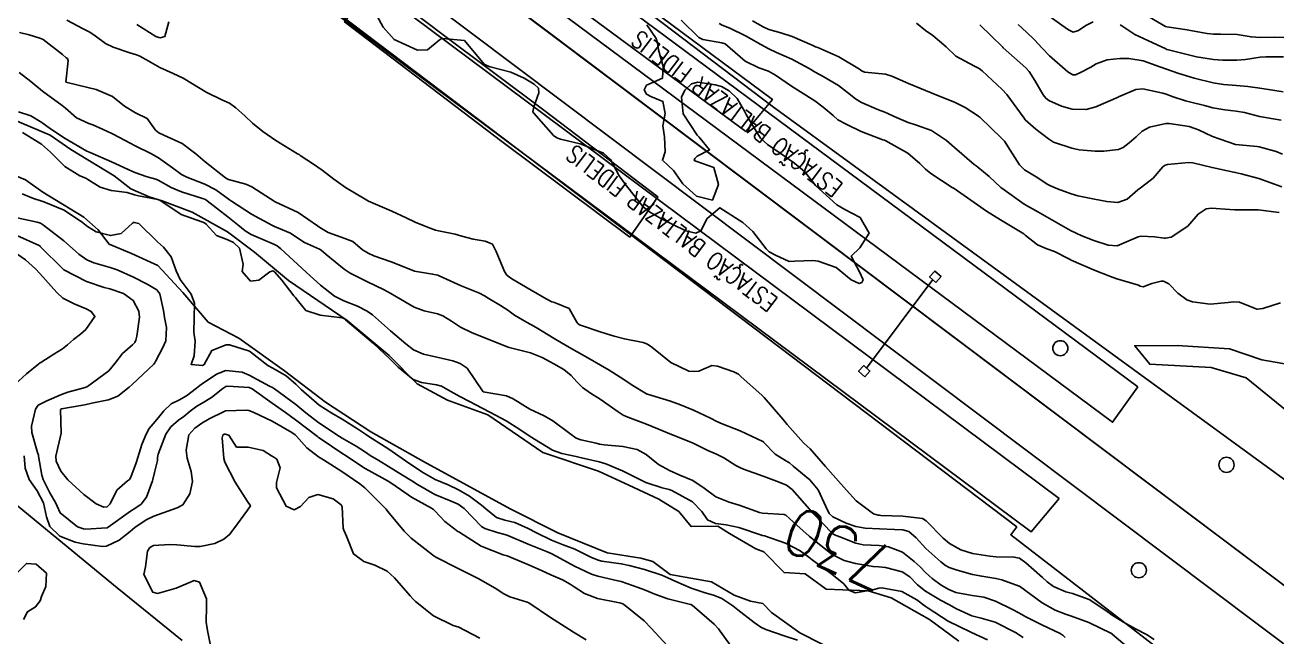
# Model space of a CAD drawing. Header units: metres. Extents: x 318500 to 325275, y 7408834 to 7428799.
# Drawn here: x 323545.6 to 323652.6, y 7420712.2 to 7420764.5 of the extents above; entities that cross this region are included whole.
import ezdxf
from ezdxf.enums import TextEntityAlignment as Align

# ---------------------------------------------------------------- set-up
doc = ezdxf.new("R2010")
doc.units = ezdxf.units.M
doc.header["$MEASUREMENT"] = 0
doc.linetypes.add('CONTINUO', pattern=[0])
for name, color, linetype in [('Cotas', 45, 'Continuous'), ('Curvas de Nivel 1m', 11, 'Continuous'), ('Curvas de Nivel 5m', 15, 'Continuous'), ('Divisas', 45, 'Continuous'), ('Estação', 45, 'Continuous'), ('Hidrografia', 140, 'Continuous'), ('Linha Férrea', 20, 'Continuous'), ('PLATAFORMA', 45, 'Continuous'), ('Postes', 20, 'Continuous'), ('Pórticos', 45, 'Continuous'), ('TEXTO', 45, 'Continuous'), ('Vias Primárias', 230, 'Continuous'), ('Vias Secundárias', 230, 'Continuous')]:
    doc.layers.add(name, color=color, linetype=linetype)
doc.styles.add('ROMANS', font='romans', dxfattribs={"height": 0.2})
doc.styles.add('Style-STANDARD', font='STANDARD.shx')

msp = doc.modelspace()

# ---------------------------------------------------------------- linework, layer by layer
at = {"layer": 'Curvas de Nivel 1m', "flags": 128}
for points, elevation in [([(323598.75, 7420764.56), (323599.19, 7420763.93), (323599.57, 7420763.38), (323599.66, 7420762.99), (323599.75, 7420762.41), (323600.15, 7420760.99), (323600.11, 7420760.01), (323599.13, 7420759.57), (323598.74, 7420759.39), (323598.52, 7420759.01), (323598.73, 7420758.62), (323599.11, 7420758.43), (323600.14, 7420758.01), (323600.34, 7420756.98), (323600.14, 7420755.93), (323600.26, 7420754.98), (323600.34, 7420753.69), (323600.09, 7420752.98), (323600.59, 7420752.53), (323601.03, 7420752.1), (323601.84, 7420750.96), (323603, 7420749.92), (323604.36, 7420749.57), (323604.87, 7420750.92), (323604.48, 7420752.37), (323603.04, 7420752.87), (323602.81, 7420752.95), (323602.87, 7420753.13), (323603.05, 7420753.33), (323604.12, 7420753.87), (323603.22, 7420754.95), (323603.07, 7420755.12), (323601.86, 7420756.96), (323601.71, 7420758.37), (323602.01, 7420758.96), (323602.57, 7420759.51), (323603.13, 7420759.66), (323604.61, 7420759.44), (323605.13, 7420759.28), (323605.8, 7420758.91), (323606.49, 7420758.27), (323607.1, 7420757.18), (323607.25, 7420756.89), (323607.48, 7420756.5), (323608.48, 7420754.88), (323609.06, 7420754.32), (323610.62, 7420753.27), (323611.04, 7420752.97), (323611.24, 7420752.84), (323612.24, 7420752.03), (323613.02, 7420751.01), (323613.17, 7420750.81), (323615, 7420749.17), (323615.69, 7420748.78), (323616.98, 7420748.09), (323617.75, 7420746.75), (323616.95, 7420745.49), (323616.23, 7420744.77), (323616.92, 7420743.45), (323617.24, 7420742.76), (323617.14, 7420742.53), (323616.91, 7420742.44), (323616.23, 7420742.77), (323614.93, 7420743.81), (323613.4, 7420744.34), (323612.93, 7420744.4), (323611.41, 7420744.36), (323610.93, 7420744.32), (323609.74, 7420744.86), (323609.22, 7420745.14), (323608.95, 7420745.41), (323607.83, 7420746.88), (323606.97, 7420747.67), (323604.99, 7420748.92), (323603.92, 7420747.99), (323603.36, 7420746.94), (323602.96, 7420746.75), (323602.08, 7420746.96), (323600.97, 7420747.49), (323599.97, 7420747.99), (323598.98, 7420748.57), (323598.46, 7420749.01), (323597.02, 7420750.8), (323596.84, 7420751.03), (323596.41, 7420751.65), (323595.65, 7420753.04), (323595.05, 7420753.59), (323594.15, 7420753.96), (323593.06, 7420754.38), (323591.39, 7420754.78), (323591.07, 7420754.89), (323590.79, 7420755.11), (323589.1, 7420757.01), (323589.02, 7420757.13), (323589.1, 7420757.56), (323589.52, 7420758.73), (323589.5, 7420759.13), (323589.13, 7420759.48), (323588.27, 7420760.01), (323587.14, 7420760.52), (323585.36, 7420760.98), (323585.15, 7420761.04), (323584.86, 7420761.19), (323583.18, 7420763.21), (323581.32, 7420763.38), (323581.18, 7420763.36), (323581.02, 7420763.24), (323580.02, 7420762.41), (323579.17, 7420762.39), (323577.18, 7420763.29), (323576.24, 7420764.35), (323575.73, 7420765.31)], 734), ([(323653.19, 7420763.47), (323652.41, 7420763.51), (323651.19, 7420763.47), (323650.39, 7420763.52), (323649.19, 7420763.73), (323647.78, 7420763.76), (323647.19, 7420763.76), (323646.65, 7420763.83), (323645.2, 7420764.08), (323644.92, 7420764.12), (323643.2, 7420764.38), (323643.09, 7420764.42), (323641.22, 7420765.5)], 741), ([(323642.11, 7420712.02), (323641.46, 7420712.43), (323640.52, 7420712.92), (323639.5, 7420713.48), (323638.53, 7420714.08), (323637.98, 7420714.48), (323636.55, 7420715.44), (323635.14, 7420715.93), (323634.56, 7420716.09), (323633.52, 7420716.54), (323632.97, 7420716.94), (323632.58, 7420717.31), (323631.15, 7420718.56), (323630.6, 7420718.95), (323630.12, 7420719.05), (323628.6, 7420719.08), (323628.07, 7420719.13), (323626.6, 7420719.37), (323625.58, 7420719.67), (323624.61, 7420720.21), (323624.08, 7420720.66), (323622.64, 7420722.16), (323622.3, 7420722.34), (323620.64, 7420722.55), (323618.74, 7420722.62), (323618.64, 7420722.63), (323618.54, 7420722.64), (323618.12, 7420722.74), (323616.66, 7420723.87), (323615.81, 7420724.77), (323614.69, 7420726.05), (323614.03, 7420726.8), (323612.71, 7420728.3), (323612.45, 7420728.55), (323612.15, 7420728.82), (323610.74, 7420730.39), (323610.38, 7420730.85), (323608.78, 7420732.69), (323608.61, 7420732.87), (323606.8, 7420734.5), (323606.58, 7420734.68), (323606.19, 7420734.9), (323604.81, 7420735.38), (323604.32, 7420735.42), (323603.2, 7420734.94), (323602.8, 7420734.91), (323602.36, 7420734.95), (323600.81, 7420735.7), (323599.2, 7420736.99), (323598.83, 7420737.27), (323598.44, 7420737.41), (323596.84, 7420737.71), (323595.96, 7420737.93), (323594.85, 7420738.29), (323593.01, 7420738.92), (323592.86, 7420739.03), (323592.82, 7420739.08), (323592.11, 7420740.32), (323590.88, 7420740.82), (323590.65, 7420740.88), (323590.15, 7420741.12), (323588.89, 7420741.88), (323587.23, 7420742.83), (323586.91, 7420743.06), (323586.8, 7420743.16), (323586.61, 7420743.47), (323585.89, 7420745.18), (323585.57, 7420745.81), (323584.95, 7420746.07), (323583.93, 7420746.22), (323582.95, 7420746.5), (323582.39, 7420746.66), (323580.96, 7420746.94), (323580.71, 7420747), (323580.01, 7420747.25), (323578.97, 7420747.68), (323578.2, 7420748.05), (323576.98, 7420748.64), (323575.38, 7420749.31), (323574.99, 7420749.47), (323574.68, 7420749.64), (323573.01, 7420750.66), (323572.02, 7420751.36), (323571.03, 7420752.12), (323570.29, 7420752.64), (323569.14, 7420753.4), (323569.04, 7420753.46), (323568.9, 7420753.54), (323567.06, 7420754.67), (323565.94, 7420755.44), (323565.08, 7420756.16), (323564.4, 7420756.77), (323563.64, 7420757.47), (323563.1, 7420757.85), (323562.45, 7420758.14), (323561.11, 7420758.79), (323559.95, 7420759.52), (323559.13, 7420760), (323558.28, 7420760.39), (323557.14, 7420760.9), (323555.94, 7420761.58), (323555.44, 7420761.87), (323555.15, 7420761.98), (323554.59, 7420762.16), (323553.16, 7420762.66), (323552.51, 7420762.97), (323551.61, 7420763.63), (323551.17, 7420763.92), (323550.61, 7420764.22), (323549.19, 7420764.96)], 733), ([(323557.92, 7420764.82), (323557.59, 7420763.55), (323557.17, 7420763.45), (323557.07, 7420763.47), (323556.8, 7420763.57), (323555.19, 7420764.59)], 734), ([(323652.9, 7420740.78), (323651.38, 7420740.3), (323650.95, 7420740.25), (323650.89, 7420740.26), (323650.74, 7420740.31), (323649.4, 7420740.84), (323648.9, 7420740.87), (323648.43, 7420740.81), (323646.89, 7420740.67), (323645.38, 7420740.87), (323644.9, 7420741.06), (323644.13, 7420741.63), (323643.36, 7420742.41), (323642.91, 7420742.63), (323642.7, 7420742.64), (323641.9, 7420742.43), (323641.18, 7420742.16), (323640.91, 7420742.23), (323640.76, 7420742.3), (323640.29, 7420742.45), (323638.92, 7420742.84), (323638.37, 7420743.03), (323636.93, 7420743.61), (323635.01, 7420744.45), (323634.94, 7420744.49), (323634.88, 7420744.52), (323633.58, 7420745.17), (323632.95, 7420745.41), (323632.14, 7420745.75), (323631.09, 7420746.58), (323630.96, 7420746.68), (323630.7, 7420746.85), (323628.98, 7420747.89), (323627.79, 7420748.62), (323627, 7420749.16), (323625.31, 7420750.36), (323625.02, 7420750.56), (323624.86, 7420750.66), (323623.03, 7420751.84), (323622.56, 7420752.21), (323622.1, 7420752.69), (323621.05, 7420753.58), (323619.17, 7420754.64), (323619.07, 7420754.69), (323618.92, 7420754.74), (323617.08, 7420755.44), (323615.84, 7420756.03), (323615.09, 7420756.45), (323614.68, 7420756.8), (323613.83, 7420757.53), (323613.11, 7420758.07), (323611.89, 7420758.83), (323611.13, 7420759.3), (323609.75, 7420760.25), (323609.15, 7420760.61), (323608.32, 7420760.88), (323607.16, 7420761.45), (323605.45, 7420762.92), (323605.18, 7420763.03), (323603.54, 7420763.3), (323603.19, 7420763.47), (323601.7, 7420764.97)], 734), ([(323653.03, 7420750.71), (323652.38, 7420750.94), (323651.04, 7420751.41), (323649.54, 7420751.83), (323649.04, 7420751.94), (323647.05, 7420752.36), (323645.42, 7420752.75), (323645.05, 7420752.8), (323643.24, 7420752.61), (323643.04, 7420752.57), (323642.95, 7420752.51), (323642.86, 7420752.42), (323642.01, 7420751.45), (323641.02, 7420750.68), (323640.71, 7420750.44), (323639.8, 7420749.66), (323639, 7420749.36), (323638.05, 7420749.44), (323637.01, 7420749.66), (323635.59, 7420749.94), (323635.01, 7420750.12), (323633.86, 7420750.54), (323633.26, 7420750.78), (323633.02, 7420750.91), (323632.02, 7420751.55), (323631.04, 7420752.16), (323630.61, 7420752.58), (323629.8, 7420753.85), (323629.31, 7420754.6), (323629.07, 7420754.88), (323627.23, 7420756.63), (323627.16, 7420756.69), (323627.1, 7420756.74), (323625.97, 7420757.5), (323625.11, 7420757.93), (323623.21, 7420758.68), (323623.12, 7420758.72), (323623.06, 7420758.75), (323621.13, 7420759.54), (323619.7, 7420760.17), (323619.14, 7420760.34), (323617.38, 7420760.52), (323617.15, 7420760.61), (323616.92, 7420760.76), (323615.17, 7420761.82), (323613.38, 7420762.61), (323613.18, 7420762.69), (323612.9, 7420762.82), (323611.19, 7420763.55), (323610.21, 7420763.87), (323609.19, 7420764.16), (323608.7, 7420764.38), (323607.8, 7420764.89)], 736), ([(323653.06, 7420753.5), (323652.52, 7420753.74), (323651.07, 7420754.12), (323650.9, 7420754.15), (323649.07, 7420754.34), (323647.08, 7420755.01), (323645.9, 7420755.57), (323645.09, 7420755.88), (323643.4, 7420756.12), (323643.1, 7420756.11), (323641.71, 7420755.82), (323641.09, 7420755.46), (323640.56, 7420754.97), (323639.97, 7420754.46), (323639.47, 7420754.06), (323639.06, 7420753.9), (323637.8, 7420753.75), (323637.06, 7420753.75), (323635.69, 7420753.88), (323635.06, 7420754.02), (323633.52, 7420754.54), (323633.07, 7420754.8), (323632.01, 7420755.64), (323631.1, 7420756.45), (323630.99, 7420756.58), (323630.68, 7420757), (323629.51, 7420758.6), (323629.13, 7420759.03), (323627.41, 7420760.63), (323627.15, 7420760.83), (323626.77, 7420761.02), (323625.17, 7420761.89), (323624.34, 7420762.67), (323623.19, 7420763.64), (323622.56, 7420764.06), (323621.8, 7420764.7)], 737), ([(323652.97, 7420756.41), (323651.11, 7420756.73), (323649.83, 7420757.05), (323649.11, 7420757.19), (323648.15, 7420757.3), (323647.11, 7420757.47), (323646.4, 7420757.66), (323645.12, 7420757.98), (323644.79, 7420758.07), (323643.72, 7420758.41), (323643.12, 7420758.62), (323642.84, 7420758.71), (323641.13, 7420759.09), (323640.53, 7420759.04), (323639.21, 7420758.47), (323639.12, 7420758.42), (323639.03, 7420758.38), (323637.11, 7420757.55), (323636.29, 7420757.33), (323635.11, 7420757.35), (323634.19, 7420757.61), (323633.12, 7420758.1), (323632.85, 7420758.28), (323632.63, 7420758.56), (323631.9, 7420759.8), (323631.42, 7420760.58), (323631.15, 7420760.88), (323629.22, 7420762.6), (323629.18, 7420762.64), (323628.19, 7420763.62), (323627.2, 7420764.55)], 738), ([(323653.14, 7420758.84), (323651.87, 7420759.04), (323651.14, 7420759.15), (323650.1, 7420759.29), (323649.14, 7420759.38), (323648.02, 7420759.47), (323647.14, 7420759.6), (323645.53, 7420760), (323645.15, 7420760.11), (323644.23, 7420760.4), (323643.16, 7420760.76), (323642.6, 7420760.98), (323641.17, 7420761.48), (323639.95, 7420761.68), (323639.17, 7420761.68), (323638.09, 7420761.56), (323637.16, 7420761.21), (323636.71, 7420760.95), (323635.87, 7420760.51), (323635.38, 7420760.29), (323635.15, 7420760.28), (323634.74, 7420760.53), (323633.17, 7420761.9), (323632.54, 7420762.56), (323631.88, 7420763.27), (323631.19, 7420763.93), (323630.48, 7420764.59)], 739), ([(323639.59, 7420711.54), (323638.53, 7420712.47), (323638.51, 7420712.48), (323638.47, 7420712.51), (323636.52, 7420713.47), (323635.04, 7420714), (323634.53, 7420714.17), (323633.65, 7420714.53), (323632.55, 7420715.13), (323630.59, 7420716.57), (323630.57, 7420716.58), (323629.1, 7420717.12), (323628.58, 7420717.23), (323627.37, 7420717.41), (323626.58, 7420717.57), (323625.29, 7420717.94), (323624.59, 7420718.16), (323624.27, 7420718.34), (323623.87, 7420718.66), (323622.61, 7420719.8), (323621.78, 7420720.69), (323621.16, 7420721.23), (323620.63, 7420721.38), (323619.93, 7420721.41), (323618.63, 7420721.48), (323617.41, 7420721.53), (323616.63, 7420721.66), (323615.8, 7420721.95), (323614.64, 7420722.51), (323614.35, 7420722.79), (323614.06, 7420723.38), (323613.39, 7420724.8), (323612.68, 7420725.65), (323611.27, 7420726.83), (323610.96, 7420727.1), (323610.7, 7420727.26), (323609.72, 7420727.86), (323608.74, 7420728.87), (323608.72, 7420728.9), (323608.66, 7420728.93), (323606.73, 7420729.84), (323605.2, 7420730.46), (323604.75, 7420730.65), (323604.2, 7420730.93), (323602.76, 7420731.62), (323601.65, 7420732.08), (323600.77, 7420732.39), (323598.81, 7420732.97), (323598.78, 7420732.98), (323598.74, 7420733), (323597.52, 7420733.75), (323596.79, 7420734.23), (323595.53, 7420735.04), (323594.81, 7420735.45), (323593.91, 7420735.97), (323592.82, 7420736.6), (323591.94, 7420737.09), (323590.84, 7420737.74), (323589.31, 7420738.67), (323588.86, 7420738.93), (323588.48, 7420739.14), (323587.46, 7420739.75), (323586.87, 7420740.17), (323586.26, 7420740.56), (323585.2, 7420741.19), (323584.88, 7420741.39), (323584.47, 7420741.61), (323582.9, 7420742.25), (323581.03, 7420743.11), (323580.91, 7420743.16), (323580.46, 7420743.25), (323578.91, 7420743.51), (323578.56, 7420743.63), (323576.92, 7420744.29), (323575.42, 7420744.82), (323574.94, 7420745.04), (323574.47, 7420745.33), (323573.65, 7420746.04), (323572.95, 7420746.28), (323571.53, 7420746.79), (323570.96, 7420747.14), (323570.82, 7420747.24), (323570.61, 7420747.38), (323568.98, 7420748.5), (323566.99, 7420749.43), (323565, 7420750.7), (323564.5, 7420750.95), (323563.01, 7420751.34), (323562.91, 7420751.38), (323562.76, 7420751.48), (323561.03, 7420752.85), (323560.22, 7420753.52), (323559.05, 7420754.4), (323557.49, 7420755.13), (323557.07, 7420755.32), (323556.77, 7420755.56), (323556.07, 7420756.56), (323555.08, 7420757.03), (323554.13, 7420757.6), (323553.1, 7420758.43), (323551.72, 7420759.02), (323551.11, 7420759.17), (323549.12, 7420759.67), (323549.33, 7420761.48), (323549.26, 7420761.67), (323549.19, 7420761.71), (323549.15, 7420761.73), (323548.82, 7420762.01), (323547.17, 7420763.29), (323546.9, 7420763.43), (323545.97, 7420763.71), (323545.17, 7420763.89)], 732), ([(323634.51, 7420712.18), (323634.34, 7420712.35), (323634.08, 7420712.53), (323632.52, 7420713.26), (323631.13, 7420713.96), (323630.54, 7420714.28), (323629.99, 7420714.58), (323628.55, 7420715.3), (323627.55, 7420715.62), (323626.56, 7420715.78), (323625.17, 7420716.04), (323624.56, 7420716.28), (323623.91, 7420716.66), (323623.13, 7420717.23), (323622.58, 7420717.74), (323622.11, 7420718.21), (323621.6, 7420718.69), (323620.6, 7420719.48), (323619.4, 7420719.93), (323618.61, 7420720.04), (323617.25, 7420720.11), (323616.61, 7420720.24), (323615.25, 7420720.78), (323614.8, 7420720.97), (323614.62, 7420721.08), (323612.94, 7420722.81), (323612.65, 7420723.16), (323611.19, 7420724.83), (323610.68, 7420725.19), (323610.07, 7420725.46), (323608.69, 7420725.96), (323607.01, 7420726.57), (323606.7, 7420726.71), (323606.37, 7420726.89), (323605.35, 7420727.55), (323604.71, 7420727.86), (323603.96, 7420728.18), (323602.72, 7420728.79), (323602.37, 7420728.95), (323600.73, 7420729.58), (323599.71, 7420730.01), (323598.74, 7420730.43), (323597.13, 7420731.02), (323596.75, 7420731.19), (323596.32, 7420731.47), (323594.77, 7420732.55), (323593.96, 7420733.06), (323593.27, 7420733.55), (323592.79, 7420734.05), (323592.3, 7420734.59), (323591.66, 7420735.1), (323590.81, 7420735.59), (323589.82, 7420736.11), (323588.82, 7420736.53), (323587, 7420736.98), (323586.83, 7420737.03), (323586.48, 7420737.17), (323584.84, 7420737.83), (323583.79, 7420738.26), (323582.85, 7420738.72), (323582.07, 7420739.22), (323581.32, 7420739.69), (323580.87, 7420739.85), (323579.73, 7420740.11), (323578.87, 7420740.43), (323577.36, 7420741.29), (323576.88, 7420741.59), (323576.25, 7420741.94), (323574.9, 7420742.6), (323573.42, 7420743.34), (323572.91, 7420743.67), (323571.37, 7420744.93), (323570.94, 7420745.29), (323570.79, 7420745.37), (323569.5, 7420745.95), (323568.95, 7420746.32), (323568.3, 7420746.76), (323566.96, 7420747.33), (323566.71, 7420747.43), (323564.97, 7420748.36), (323563.27, 7420749.48), (323563.1, 7420749.59), (323562.99, 7420749.67), (323561.94, 7420750.44), (323561, 7420750.93), (323559.46, 7420751.53), (323559.01, 7420751.75), (323558.23, 7420752.33), (323557.03, 7420753.2), (323556.37, 7420753.57), (323555.05, 7420754.21), (323553.76, 7420754.91), (323553.06, 7420755.26), (323552.3, 7420755.62), (323551.43, 7420756), (323551.07, 7420756.12), (323550.04, 7420756.62), (323549.09, 7420757.43), (323548.79, 7420757.67), (323547.11, 7420758.9), (323546.12, 7420759.71), (323545.13, 7420760.47)], 731), ([(323627.87, 7420711.98), (323626.51, 7420712.6), (323626.44, 7420712.63), (323624.52, 7420713.59), (323622.81, 7420714.68), (323622.54, 7420714.87), (323621.83, 7420715.41), (323620.56, 7420716.11), (323618.85, 7420716.44), (323618.57, 7420716.41), (323618.08, 7420716.26), (323616.55, 7420715.99), (323616.03, 7420716.24), (323615.59, 7420716.77), (323614.57, 7420717.59), (323612.89, 7420718.81), (323612.59, 7420719.04), (323611.85, 7420719.58), (323610.61, 7420720.25), (323608.81, 7420720.87), (323608.66, 7420720.9), (323608.62, 7420720.91), (323608.56, 7420720.93), (323606.63, 7420721.58), (323605.53, 7420721.81), (323604.63, 7420721.92), (323603.94, 7420722.24), (323603.47, 7420722.94), (323602.65, 7420723.79), (323600.9, 7420724.74), (323600.67, 7420724.82), (323600.06, 7420724.98), (323598.68, 7420725.44), (323597.87, 7420725.82), (323596.69, 7420726.44), (323595.27, 7420727.04), (323594.7, 7420727.21), (323593.19, 7420727.55), (323592.71, 7420727.65), (323591.51, 7420727.9), (323590.71, 7420728.2), (323589.15, 7420729.13), (323588.72, 7420729.42), (323587.91, 7420729.96), (323586.74, 7420730.71), (323585.9, 7420731.17), (323584.76, 7420731.75), (323583.61, 7420732.36), (323582.77, 7420732.79), (323582.01, 7420733.22), (323581.22, 7420733.67), (323580.79, 7420733.79), (323579.5, 7420733.98), (323578.79, 7420734.25), (323577.52, 7420735.28), (323576.81, 7420735.99), (323575.41, 7420737.31), (323574.84, 7420737.81), (323573.02, 7420739.35), (323572.92, 7420739.41), (323572.86, 7420739.44), (323572.72, 7420739.5), (323570.86, 7420739.75), (323569.63, 7420740.15), (323568.88, 7420741.04), (323568.74, 7420741.26), (323568.61, 7420741.4), (323567.58, 7420742.74), (323566.96, 7420743.43), (323566.91, 7420743.48), (323566.81, 7420743.53), (323566.54, 7420743.43), (323565.61, 7420742.73), (323564.9, 7420742.64), (323564.17, 7420743.46), (323564.28, 7420744.1), (323563.95, 7420745.46), (323563.43, 7420745.96), (323562.95, 7420746.19), (323561.99, 7420746.54), (323561.11, 7420747.51), (323560.96, 7420747.64), (323560.75, 7420747.72), (323558.97, 7420748.34), (323557.14, 7420749.56), (323557.04, 7420749.61), (323556.99, 7420749.63), (323555.34, 7420749.93), (323554.99, 7420750.03), (323554.37, 7420750.22), (323553, 7420750.39), (323552.04, 7420750.67), (323551.01, 7420751.34), (323550.82, 7420751.46), (323550.31, 7420751.65), (323549.02, 7420752.46), (323547.81, 7420753.68), (323547.05, 7420754.35), (323545.42, 7420755.36)], 729), ([(323545.39, 7420750.11), (323546.35, 7420749.7), (323546.99, 7420749.5), (323547.24, 7420749.43), (323548.98, 7420748.71), (323550.55, 7420747.65), (323550.96, 7420747.33), (323551.72, 7420746.86), (323552.94, 7420746.54), (323553.84, 7420746.71), (323554.8, 7420747.59), (323554.89, 7420747.66), (323554.96, 7420747.67), (323555.35, 7420747.58), (323556.94, 7420746.01), (323557.45, 7420745.55), (323558.11, 7420744.73), (323558.54, 7420743.54), (323558.9, 7420742.78), (323559.83, 7420741.52), (323560.11, 7420740.75), (323560.09, 7420739.52), (323560.06, 7420738.29), (323560.18, 7420737.52), (323560.08, 7420736.25), (323559.82, 7420735.52), (323560.8, 7420735.42), (323560.95, 7420735.51), (323561.6, 7420736.72), (323562.83, 7420737.2), (323563.1, 7420737.2), (323564.82, 7420736.66), (323566.39, 7420735.43), (323566.8, 7420735.2), (323567.94, 7420734.56), (323568.78, 7420733.84), (323569.01, 7420733.62), (323569.23, 7420733.39), (323570.76, 7420732.05), (323571.85, 7420731.36), (323572.74, 7420730.84), (323574.05, 7420730.01), (323574.72, 7420729.56), (323575.08, 7420729.31), (323576.09, 7420728.68), (323576.71, 7420728.28), (323578.15, 7420727.28), (323578.69, 7420726.9), (323579.69, 7420726.25), (323580.68, 7420725.7), (323581.78, 7420725.22), (323582.66, 7420724.81), (323583.6, 7420724.25), (323584.64, 7420723.5), (323585, 7420723.18), (323585.91, 7420722.45), (323586.63, 7420722.21), (323587.49, 7420722.01), (323588.62, 7420721.5), (323589.32, 7420721.12), (323590.61, 7420720.51), (323591.61, 7420720.09), (323592.6, 7420719.72), (323593.97, 7420719.06), (323594.59, 7420718.79), (323594.91, 7420718.72), (323596.58, 7420718.48), (323597.26, 7420718.34), (323598.57, 7420717.99), (323600.04, 7420717.51), (323600.56, 7420717.29), (323601.24, 7420716.96), (323602.55, 7420716.41), (323603.66, 7420716.04), (323604.55, 7420715.77), (323605.16, 7420715.52), (323606.12, 7420714.9), (323606.53, 7420714.55), (323607.94, 7420713.46), (323608.51, 7420713.06), (323608.94, 7420712.86), (323610.5, 7420712.33), (323611.63, 7420711.96)], 729), ([(323544.94, 7420746.56), (323546.83, 7420745.69), (323546.89, 7420745.65), (323546.93, 7420745.62), (323548.89, 7420743.67), (323548.91, 7420743.65), (323548.96, 7420743.62), (323550.89, 7420742.61), (323552.4, 7420742.11), (323552.89, 7420741.99), (323554.04, 7420741.6), (323554.87, 7420740.99), (323555.36, 7420740.09), (323555.42, 7420739.58), (323555.18, 7420737.93), (323555.11, 7420737.59), (323555.02, 7420737.39), (323554.82, 7420737.19), (323553.96, 7420736.45), (323553.3, 7420735.6), (323552.79, 7420734.97), (323550.97, 7420733.64), (323550.77, 7420733.56), (323549.28, 7420733.14), (323548.76, 7420732.95), (323547.49, 7420732.41), (323546.75, 7420732.03), (323546.52, 7420731.69), (323546.17, 7420730.25), (323546.22, 7420729.7), (323546.69, 7420728), (323546.78, 7420727.77), (323546.79, 7420727.69), (323547.06, 7420726.07), (323547.18, 7420725.68), (323547.76, 7420724.56), (323548.26, 7420723.67), (323548.37, 7420723.4), (323548.63, 7420722.83), (323550.12, 7420721.64), (323550.62, 7420721.46), (323550.82, 7420721.44), (323552.62, 7420721.55), (323552.66, 7420721.57), (323552.72, 7420721.61), (323554.63, 7420722.97), (323555, 7420723.21), (323555.54, 7420723.57), (323556.02, 7420724.19), (323556.52, 7420725.56), (323556.55, 7420725.68), (323556.68, 7420726.29), (323556.94, 7420727.31), (323556.95, 7420727.56), (323557.01, 7420727.86), (323557.67, 7420729.55), (323558.09, 7420730.18), (323558.74, 7420730.75), (323559.19, 7420731.08), (323559.75, 7420731.52), (323560.32, 7420731.95), (323560.76, 7420732.22), (323561.57, 7420732.69), (323562.54, 7420733.48), (323562.78, 7420733.63), (323562.96, 7420733.66), (323564.78, 7420733.54), (323565.03, 7420733.45), (323566.76, 7420732.22), (323567.9, 7420731.41), (323568.74, 7420730.8), (323570.62, 7420729.37), (323570.67, 7420729.32), (323570.72, 7420729.29), (323570.94, 7420729.15), (323572.71, 7420727.95), (323573.07, 7420727.71), (323573.62, 7420727.34), (323574.69, 7420726.63), (323576.14, 7420725.84), (323576.67, 7420725.55), (323577.06, 7420725.29), (323578.65, 7420724.19), (323580.37, 7420723.24), (323580.53, 7420723.13), (323580.64, 7420723.01), (323581.49, 7420722.09), (323582.62, 7420721.25), (323582.69, 7420721.21), (323584.6, 7420719.99), (323586.49, 7420719.26), (323586.59, 7420719.23), (323586.83, 7420719.16), (323588.58, 7420718.43), (323589.77, 7420717.92), (323590.57, 7420717.55), (323591.54, 7420717.1), (323592.22, 7420716.74), (323592.55, 7420716.51), (323593.42, 7420715.94), (323594.54, 7420715.52), (323596.43, 7420715.15), (323596.54, 7420715.12), (323596.61, 7420715.1), (323596.76, 7420715.03), (323598.52, 7420713.6), (323599.12, 7420712.99), (323600.49, 7420711.5)], 731), ([(323544.92, 7420744.97), (323545.67, 7420744.46), (323546.53, 7420743.7), (323546.9, 7420743.3), (323548.34, 7420741.68), (323548.87, 7420741.2), (323549.82, 7420740.7), (323550.86, 7420740.27), (323551.29, 7420740.06), (323551.6, 7420739.63), (323550.84, 7420738.52), (323550.36, 7420738.12), (323549.78, 7420737.65), (323549.27, 7420737.21), (323548.82, 7420736.86), (323548.09, 7420736.39), (323546.98, 7420735.69), (323546.87, 7420735.62), (323546.8, 7420735.57), (323545.77, 7420734.72), (323544.77, 7420733.82)], 732), ([(323545.55, 7420727.71), (323545.65, 7420726.67), (323545.98, 7420725.7), (323546.66, 7420724.72), (323547.21, 7420723.68), (323547.46, 7420722.51), (323547.76, 7420721.67), (323548.61, 7420720.83), (323549.92, 7420720.33), (323550.6, 7420720.2), (323552.25, 7420719.96), (323552.6, 7420719.98), (323553.68, 7420720.51), (323554.61, 7420721.24), (323554.8, 7420721.4), (323555.01, 7420721.58), (323555.97, 7420722.23), (323556.63, 7420722.56), (323558.23, 7420723.13), (323558.64, 7420723.26), (323559.1, 7420723.52), (323559.71, 7420724.46), (323559.95, 7420725.51), (323559.83, 7420726.37), (323559.49, 7420727.52), (323559.39, 7420728.2), (323559.64, 7420729.52), (323560.15, 7420730.09), (323560.73, 7420730.5), (323561.37, 7420730.87), (323562.59, 7420731.48), (323562.69, 7420731.54), (323562.75, 7420731.56), (323564.59, 7420731.62), (323564.75, 7420731.59), (323565.12, 7420731.45), (323566.74, 7420730.67), (323568.43, 7420729.7), (323568.72, 7420729.5), (323568.83, 7420729.4), (323569.72, 7420728.39), (323570.7, 7420727.63), (323571.12, 7420727.37), (323572.69, 7420726.38), (323574.24, 7420725.33), (323574.66, 7420724.97), (323576.35, 7420723.29), (323576.49, 7420723.14), (323576.64, 7420722.96), (323578.02, 7420721.28), (323578.61, 7420720.68), (323580.44, 7420719.24), (323580.59, 7420719.14), (323580.79, 7420719.03), (323582.57, 7420718.12), (323584.41, 7420717.19), (323584.56, 7420717.11), (323585.79, 7420716.41), (323586.55, 7420715.91), (323587.05, 7420715.66), (323588.54, 7420715.2), (323588.68, 7420715.13), (323590.52, 7420713.88), (323591.77, 7420713.09), (323592.5, 7420712.63), (323593.58, 7420711.98)], 732), ([(323561.49, 7420711.49), (323561.22, 7420712.77), (323561.12, 7420713.49), (323561.15, 7420714.87), (323561.15, 7420715.49), (323560.55, 7420716.91), (323560.09, 7420717.04), (323558.55, 7420716.41), (323556.94, 7420715.95), (323556.54, 7420716.05), (323555.78, 7420717.57), (323555.92, 7420718.22), (323556.09, 7420719.57), (323556.29, 7420719.87), (323556.6, 7420720.05), (323558.01, 7420720.13), (323558.6, 7420720.09), (323560.13, 7420719.97), (323560.6, 7420719.97), (323561.86, 7420720.23), (323562.61, 7420720.58), (323563.11, 7420720.98), (323563.47, 7420721.47), (323564.64, 7420723.07), (323564.89, 7420723.45), (323564.65, 7420723.82), (323563.59, 7420725.47), (323562.7, 7420727.18), (323562.61, 7420727.48), (323562.48, 7420729.24), (323562.54, 7420729.48), (323562.64, 7420729.56), (323562.72, 7420729.57), (323563.05, 7420729.48), (323563.71, 7420728.46), (323564.71, 7420728.45), (323565.97, 7420728.17), (323566.7, 7420727.72), (323566.88, 7420727.61), (323567.14, 7420727.42), (323567.43, 7420726.68), (323567.11, 7420725.42), (323567.11, 7420724.97), (323567.93, 7420723.41), (323568.64, 7420723.1), (323569.18, 7420723.39), (323569.89, 7420724.14), (323570.66, 7420724.4), (323571.96, 7420724.04), (323572.64, 7420723.53), (323572.73, 7420723.35), (323572.82, 7420721.54), (323572.86, 7420721.35), (323573.1, 7420720.85), (323573.7, 7420719.33), (323574.58, 7420718.67), (323575.51, 7420718.37), (323576.57, 7420717.84), (323577.2, 7420717.28), (323578.54, 7420715.73), (323578.76, 7420715.49), (323578.99, 7420715.26), (323580.52, 7420714.03), (323582.22, 7420713.21), (323582.51, 7420713.13), (323582.63, 7420713.08), (323584.49, 7420712.12)], 733), ([(323544.96, 7420717.71), (323545.75, 7420718.52), (323546.57, 7420718.45), (323547.47, 7420717.68), (323547.41, 7420716.54), (323547.04, 7420715.68), (323546.91, 7420715.31), (323546.53, 7420714.79), (323545.84, 7420714.38), (323545.51, 7420713.71)], 733)]:
    msp.add_lwpolyline(points, dxfattribs=dict(at, elevation=elevation))
at = {"layer": 'Curvas de Nivel 5m', "flags": 128}
for points, elevation in [([(323636.91, 7420764.8), (323636.28, 7420764.51), (323635.63, 7420764.08), (323635.19, 7420763.92), (323634.79, 7420764.12), (323634.22, 7420764.53), (323633.21, 7420765.23)], 740), ([(323652.78, 7420748.5), (323651, 7420748.73), (323650.57, 7420748.75), (323649, 7420748.74), (323648.58, 7420748.76), (323647, 7420748.88), (323646.54, 7420748.82), (323645.87, 7420748.38), (323644.98, 7420747.34), (323643.57, 7420746.41), (323643.07, 7420746.32), (323642.97, 7420746.32), (323642.14, 7420746.43), (323640.97, 7420746.5), (323640.75, 7420746.44), (323638.95, 7420745.67), (323638.18, 7420745.71), (323636.96, 7420746.13), (323635.94, 7420746.51), (323634.97, 7420746.98), (323633.96, 7420747.55), (323632.98, 7420748.12), (323632.16, 7420748.56), (323631, 7420749.24), (323629.09, 7420750.6), (323629.02, 7420750.66), (323628.01, 7420751.6), (323627.04, 7420752.38), (323626.9, 7420752.49), (323626.73, 7420752.63), (323625.06, 7420754.07), (323624.36, 7420754.67), (323623.08, 7420755.51), (323621.8, 7420755.99), (323621.09, 7420756.22), (323619.89, 7420756.73), (323619.35, 7420756.99), (323619.1, 7420757.09), (323618.56, 7420757.29), (323617.11, 7420757.91), (323616.58, 7420758.23), (323615.91, 7420758.78), (323615.13, 7420759.36), (323613.82, 7420760.13), (323613.15, 7420760.52), (323612.64, 7420760.83), (323611.16, 7420761.61), (323609.84, 7420762.19), (323609.17, 7420762.5), (323608.49, 7420762.88), (323607.65, 7420763.36), (323607.19, 7420763.61), (323605.85, 7420764.26), (323605.2, 7420764.53), (323604.93, 7420764.66)], 735), ([(323653.17, 7420761.81), (323651.66, 7420761.82), (323651.17, 7420761.78), (323649.92, 7420761.58), (323649.17, 7420761.53), (323647.98, 7420761.54), (323647.17, 7420761.6), (323645.72, 7420761.83), (323645.17, 7420761.95), (323643.33, 7420762.42), (323643.21, 7420762.45), (323643.18, 7420762.46), (323643.1, 7420762.5), (323641.19, 7420763.39), (323640.47, 7420763.73), (323639.34, 7420764.47), (323639.2, 7420764.55)], 740), ([(323630.91, 7420712.17), (323630.51, 7420712.44), (323630.44, 7420712.5), (323630.32, 7420712.57), (323628.52, 7420713.5), (323627.32, 7420713.83), (323626.53, 7420714.04), (323625.23, 7420714.64), (323624.55, 7420714.99), (323623.85, 7420715.36), (323622.56, 7420716.13), (323621.9, 7420716.69), (323621.24, 7420717.36), (323620.58, 7420717.79), (323619.14, 7420718.17), (323618.58, 7420718.22), (323618.09, 7420718.24), (323616.59, 7420718.51), (323615.62, 7420718.77), (323614.6, 7420719.28), (323612.67, 7420720.81), (323612.62, 7420720.85), (323611.59, 7420721.79), (323610.64, 7420722.64), (323610.5, 7420722.7), (323608.64, 7420722.82), (323608.38, 7420722.87), (323606.65, 7420723.5), (323605.8, 7420723.76), (323604.66, 7420724.22), (323603.66, 7420724.94), (323602.68, 7420725.61), (323601.59, 7420726.05), (323600.69, 7420726.45), (323599.75, 7420726.98), (323599.16, 7420727.45), (323598.71, 7420727.82), (323597.94, 7420728.24), (323596.71, 7420728.51), (323595.12, 7420728.64), (323594.72, 7420728.71), (323594.44, 7420728.78), (323593.13, 7420729.07), (323592.72, 7420729.23), (323592.19, 7420729.63), (323590.74, 7420730.69), (323589.98, 7420731.12), (323588.76, 7420731.7), (323587.35, 7420732.57), (323586.78, 7420732.83), (323584.78, 7420733.19), (323583.42, 7420735.2), (323582.81, 7420735.61), (323582.19, 7420735.83), (323580.81, 7420736.16), (323579.67, 7420736.4), (323578.82, 7420736.77), (323578.18, 7420737.28), (323576.85, 7420738.4), (323575.84, 7420739.31), (323575.32, 7420739.77), (323574.87, 7420740.09), (323574.05, 7420740.51), (323572.88, 7420740.95), (323572.07, 7420741.36), (323570.89, 7420742.3), (323569.68, 7420743.39), (323568.92, 7420744.09), (323567.49, 7420745.42), (323567.18, 7420745.67), (323566.94, 7420745.79), (323566.35, 7420746.03), (323564.95, 7420746.64), (323564.45, 7420746.95), (323563.8, 7420747.47), (323562.97, 7420748.14), (323561.19, 7420749.51), (323561.08, 7420749.59), (323560.99, 7420749.64), (323560.8, 7420749.7), (323559, 7420750.28), (323558.11, 7420750.66), (323557.01, 7420751.28), (323556.81, 7420751.36), (323556.06, 7420751.57), (323555.02, 7420751.93), (323554.44, 7420752.18), (323553.03, 7420752.84), (323551.2, 7420753.64), (323551.04, 7420753.71), (323550.91, 7420753.77), (323549.06, 7420754.83), (323547.8, 7420755.68), (323547.08, 7420756.22), (323546.14, 7420756.77), (323545.08, 7420757.12)], 730), ([(323544.97, 7420748.07), (323546.67, 7420747.69), (323546.96, 7420747.59), (323547.22, 7420747.43), (323548.94, 7420746.08), (323549.42, 7420745.66), (323550.23, 7420744.96), (323550.92, 7420744.47), (323551.5, 7420744.22), (323552.91, 7420743.81), (323553.51, 7420743.6), (323554.9, 7420742.98), (323556.08, 7420742.39), (323556.89, 7420741.9), (323557.14, 7420741.56), (323557.46, 7420740.14), (323557.56, 7420739.55), (323557.71, 7420738.68), (323557.65, 7420737.55), (323557.4, 7420736.98), (323556.8, 7420735.82), (323556.71, 7420735.65), (323556.63, 7420735.56), (323554.78, 7420733.82), (323554.54, 7420733.58), (323553.55, 7420732.82), (323552.76, 7420732.51), (323551.33, 7420732.21), (323550.75, 7420732.08), (323550.39, 7420732.01), (323548.75, 7420731.73), (323548.66, 7420731.66), (323548.72, 7420729.66), (323548.26, 7420727.67), (323548.28, 7420727.25), (323548.68, 7420726.41), (323549.3, 7420725.65), (323550.65, 7420724.41), (323551.7, 7420723.62), (323552.36, 7420723.33), (323552.64, 7420723.36), (323552.91, 7420723.61), (323553.48, 7420724.77), (323554.39, 7420725.58), (323554.56, 7420725.69), (323554.67, 7420725.88), (323555.14, 7420727.12), (323555.27, 7420727.57), (323555.61, 7420728.67), (323555.98, 7420729.57), (323556.25, 7420730.05), (323556.74, 7420730.65), (323557.16, 7420731.14), (323557.5, 7420731.55), (323558.13, 7420732.17), (323558.76, 7420732.48), (323559.44, 7420732.85), (323560.29, 7420733.51), (323560.56, 7420733.73), (323560.78, 7420733.88), (323561.99, 7420734.69), (323562.8, 7420735.02), (323564.19, 7420734.85), (323564.79, 7420734.62), (323566.53, 7420733.68), (323566.78, 7420733.55), (323566.85, 7420733.5), (323566.95, 7420733.43), (323568.76, 7420732.09), (323569.63, 7420731.39), (323570.74, 7420730.54), (323572.49, 7420729.35), (323572.72, 7420729.21), (323573.91, 7420728.53), (323574.71, 7420728.02), (323575.13, 7420727.74), (323575.85, 7420727.3), (323576.69, 7420726.8), (323577.89, 7420726.07), (323578.67, 7420725.57), (323579.16, 7420725.26), (323580.66, 7420724.41), (323582.04, 7420723.83), (323582.65, 7420723.57), (323583.15, 7420723.2), (323584.62, 7420721.68), (323584.93, 7420721.49), (323585.97, 7420721.17), (323586.62, 7420720.99), (323586.88, 7420720.89), (323588.61, 7420720.16), (323590.19, 7420719.52), (323590.59, 7420719.35), (323591.06, 7420719.1), (323592.58, 7420718.28), (323594.03, 7420717.59), (323594.57, 7420717.42), (323596.29, 7420717.03), (323596.56, 7420716.96), (323598.01, 7420716.46), (323598.55, 7420716.26), (323599.45, 7420715.88), (323600.55, 7420715.5), (323602.48, 7420715.01), (323602.54, 7420714.99), (323602.57, 7420714.98), (323602.64, 7420714.95), (323604.52, 7420713.31), (323604.87, 7420712.91), (323605.9, 7420711.49)], 730)]:
    msp.add_lwpolyline(points, dxfattribs=dict(at, elevation=elevation))
at = {"layer": 'Divisas'}
for points in [[(323784.96, 7420620.65), (323768.47, 7420636.37), (323739.3, 7420660.56), (323659.15, 7420721.39), (323609.48, 7420757.6), (323501.7, 7420839.4), (323506.09, 7420845.88), (323497.62, 7420851.78), (323499.34, 7420854.26), (323501.14, 7420856.85), (323487.76, 7420866.77), (323482.59, 7420859.79), (323479.42, 7420862.13), (323476.26, 7420857.88), (323458.28, 7420870.88), (323417.33, 7420901.64), (323386.05, 7420924.44), (323350.34, 7420950.07), (323335.49, 7420961.69), (323315.25, 7420978.02), (323280.12, 7421010.42), (323287.85, 7421017.7)], [(323686.62, 7420678.22), (323668.17, 7420691.39), (323629.85, 7420720.96), (323630.37, 7420721.63), (323515.77, 7420808.41), (323492.03, 7420826.25), (323491.84, 7420826.45), (323490.23, 7420824.22), (323482.05, 7420830.13), (323468.21, 7420811.57)]]:
    msp.add_lwpolyline(points, dxfattribs=at)
at = {"layer": 'Estação'}
for points in [[(323607.23, 7420755.45), (323592.34, 7420766.4), (323566.38, 7420786.15), (323541.7, 7420804.68), (323521.72, 7420819.68), (323500.68, 7420835.45), (323481.66, 7420849.83), (323462.39, 7420864.16), (323464.21, 7420866.69), (323476.27, 7420857.85), (323479.39, 7420862.1), (323482.55, 7420859.76), (323487.35, 7420866.64), (323500.91, 7420857.01), (323492.68, 7420845.25), (323507.05, 7420835.42), (323522.95, 7420823.3), (323535.7, 7420813.67), (323553.09, 7420800.69), (323567.07, 7420790.24), (323579.87, 7420780.8), (323596.6, 7420767.77), (323609.49, 7420758.18), (323607.23, 7420755.45)], [(323457.06, 7420856.89), (323461.97, 7420853.3), (323469.68, 7420847.57), (323478.89, 7420840.55), (323485.39, 7420835.68), (323494.45, 7420829.09), (323502.43, 7420823.2), (323510.87, 7420816.76), (323518.3, 7420811.3), (323527.23, 7420804.59), (323536.23, 7420797.99), (323545.66, 7420790.73), (323552.78, 7420785.39), (323557.39, 7420781.85), (323564.45, 7420776.49), (323576.22, 7420767.62), (323581.24, 7420763.8), (323589.96, 7420757.27), (323599.7, 7420749.84), (323597.3, 7420746.41)], [(323597.3, 7420746.41), (323586.36, 7420754.59), (323572.94, 7420764.81), (323573.25, 7420765.2), (323560.89, 7420774.72), (323548.32, 7420784.42), (323534.43, 7420794.65)]]:
    msp.add_lwpolyline(points, dxfattribs=at)
at = {"layer": 'Hidrografia'}
for points in [[(323544.41, 7420756.55), (323547.78, 7420755.13), (323549.53, 7420753.89), (323553.24, 7420751.64), (323554.66, 7420750.54), (323556.24, 7420749.85), (323557.36, 7420749.51), (323559.91, 7420748.54), (323562.93, 7420746.87), (323565.25, 7420745.11), (323568.13, 7420742.71), (323573.15, 7420739.28), (323576.75, 7420736.29), (323579.15, 7420733.87), (323581.72, 7420732.48), (323585.18, 7420731.21), (323589.87, 7420728), (323594.63, 7420726.41), (323597.23, 7420725.21), (323599.78, 7420724.01), (323601.48, 7420722.94), (323602.54, 7420721.67), (323604.82, 7420721.71), (323605.83, 7420721.08), (323608.06, 7420719.76), (323608.76, 7420719.51), (323610.48, 7420717.73), (323612.28, 7420717.61), (323614.09, 7420716.31), (323617.67, 7420716.16), (323619.63, 7420715.56), (323622.91, 7420713.73), (323625.42, 7420711.86)], [(323615.47, 7420710.74), (323611.82, 7420712.57), (323609.42, 7420714.31), (323608.66, 7420715.09), (323607.61, 7420715.3), (323606.21, 7420715.79), (323604.29, 7420716.93), (323600.76, 7420717.57), (323599.27, 7420718.68), (323598.24, 7420718.95), (323595.38, 7420719.41), (323591.16, 7420721.13), (323587.08, 7420723.17), (323579.68, 7420727.23), (323575.19, 7420729.76), (323571.29, 7420732.3), (323567.79, 7420734.99), (323563.9, 7420737.77), (323561.28, 7420739.14), (323559.12, 7420741.67), (323556.98, 7420743.98), (323554.73, 7420745), (323552.81, 7420745.81), (323551.88, 7420747.04), (323550.65, 7420748.11), (323547.14, 7420750.25), (323545.66, 7420751.3), (323544.35, 7420751.85)]]:
    msp.add_lwpolyline(points, dxfattribs=at)
at = {"layer": 'Linha Férrea'}
for points in [[(322143.83, 7422393.25, 0.177055), (322348.62, 7422102.06), (322434.81, 7422041.15, -0.110991), (322629.99, 7421830.68), (322682.61, 7421743.6), (322746.77, 7421641.59), (322762.26, 7421616.03), (322784.09, 7421580.6, 0.089131), (322895.41, 7421449.13), (322994.74, 7421367.34, -0.08158), (323134.17, 7421212.84), (323192.5, 7421114.16, 0.09806), (323348.12, 7420944.92), (323507.93, 7420825.98), (323699.62, 7420681.7), (323733.07, 7420655.67, -0.104587), (323843.71, 7420529.86, -0.339852), (323771.4, 7420065.59)], [(323771.4, 7420065.59, 0.339852), (323843.71, 7420529.86, 0.104587), (323733.07, 7420655.67), (323699.62, 7420681.7), (323507.93, 7420825.98), (323348.12, 7420944.92, -0.09806), (323192.5, 7421114.16), (323134.17, 7421212.84, 0.08158), (322994.74, 7421367.34), (322895.41, 7421449.13, -0.089131), (322784.09, 7421580.6), (322762.26, 7421616.03), (322746.77, 7421641.59), (322682.61, 7421743.6), (322629.99, 7421830.68, 0.110991), (322434.81, 7422041.15), (322348.62, 7422102.06, -0.177055), (322143.83, 7422393.25)], [(322140.25, 7422392.29, 0.177815), (322346.49, 7422099.02), (322440.92, 7422032, -0.098061), (322613.89, 7421848.22), (322683.95, 7421733.89), (322746.51, 7421634.34), (322780.47, 7421578.69, 0.094269), (322901.27, 7421438.87), (322999.19, 7421358.37, -0.08072), (323136.39, 7421201.41), (323184.6, 7421119.37, 0.102464), (323355.76, 7420933.91), (323510.09, 7420819.32), (323694.29, 7420680.7, -0.007988), (323738.12, 7420646.68, -0.098634), (323840.15, 7420527.89, -0.339824), (323768.6, 7420068.54)], [(323768.6, 7420068.54, 0.339824), (323840.15, 7420527.89, 0.098634), (323738.12, 7420646.68, 0.007988), (323694.29, 7420680.7), (323510.09, 7420819.32), (323355.76, 7420933.91, -0.102464), (323184.6, 7421119.37), (323136.39, 7421201.41, 0.08072), (322999.19, 7421358.37), (322901.27, 7421438.87, -0.094269), (322780.47, 7421578.69), (322746.51, 7421634.34), (322683.95, 7421733.89), (322613.89, 7421848.22, 0.098061), (322440.92, 7422032), (322346.49, 7422099.02, -0.177815), (322140.25, 7422392.29)]]:
    msp.add_lwpolyline(points, format="xyb", dxfattribs=at)
at = {"layer": 'PLATAFORMA', "linetype": 'CONTINUO'}
for points in [[(323640.72, 7420733.61, 735.03), (323526.7, 7420818.25, 736.4), (323440.4, 7420882.69, 737.66), (323438.08, 7420879.82, 737.65)], [(323640.72, 7420733.61, 735.03), (323638.56, 7420730.58, 735.03), (323524.52, 7420815.29, 736.38), (323438.08, 7420879.82, 737.65)], [(323634, 7420724.06, 735.08), (323560.87, 7420778.63, 735.96), (323437.45, 7420870.64, 737.52), (323435.12, 7420867.62, 737.53)], [(323634, 7420724.06, 735.08), (323631.61, 7420721.22, 735.05), (323558.62, 7420775.64, 735.95), (323435.12, 7420867.62, 737.53)]]:
    msp.add_polyline3d(points, dxfattribs=at)
at = {"layer": 'Postes'}
for centre in [(323634.09, 7420736.91), (323648.29, 7420726.94), (323640.8, 7420717.93)]:
    msp.add_circle(centre, 0.645, dxfattribs=at)
at = {"layer": 'Pórticos'}
msp.add_lwpolyline([(323617.52, 7420735.22), (323623.19, 7420742.78)], dxfattribs=at)
for points in [[(323623.46, 7420742.54), (323622.92, 7420743.02), (323623.36, 7420743.51), (323623.9, 7420743.03)], [(323617.38, 7420734.46), (323616.85, 7420734.94), (323617.29, 7420735.43), (323617.82, 7420734.96)]]:
    msp.add_lwpolyline(points, close=True, dxfattribs=at)
at = {"layer": 'Vias Primárias'}
for points in [[(323715.64, 7420145.55, 0), (323709.04, 7420132.94)], [(323831.09, 7420001.79, 0), (323833.84, 7420008.44, 0.220888)], [(323205.07, 7420933.77, 0), (323207.3, 7420931.93, 0.020742), (323210.31, 7420929.65), (323213.33, 7420928.87), (323214.56, 7420929.48), (323216.06, 7420926.78), (323213.87, 7420925.31), (323213.87, 7420924.56), (323218.07, 7420917.64), (323222.11, 7420910.97), (323227.38, 7420903.13), (323230.22, 7420898.98, 0.38291), (323236.45, 7420897.46), (323249.5, 7420903.93), (323257.59, 7420907.84)]]:
    msp.add_lwpolyline(points, format="xyb", dxfattribs=at)
msp.add_lwpolyline([(323559.06, 7420711.92), (323553.5, 7420716.43), (323544.16, 7420724.13), (323531.74, 7420733.68), (323527.96, 7420736.7), (323524.08, 7420740.21), (323514.69, 7420749.72), (323501.95, 7420762.21), (323493.31, 7420770.76), (323483.6, 7420780.43), (323475.34, 7420788.48), (323469.03, 7420794.67), (323465.34, 7420798.61), (323462.4, 7420802.93), (323457.71, 7420810.48), (323453.34, 7420815.59), (323446.41, 7420822.73), (323435.78, 7420833.02), (323430.8, 7420837.8), (323421.3, 7420846.97), (323416.11, 7420851.78), (323408.31, 7420856.85), (323400.51, 7420862.65)], dxfattribs=at)
at = {"layer": 'Vias Secundárias'}
msp.add_lwpolyline([(323699.41, 7420705.2), (323683.84, 7420717.86), (323677.51, 7420724.3), (323670.47, 7420730.55), (323661.28, 7420734.18), (323651.32, 7420735.93), (323648.54, 7420736.85), (323644.08, 7420737.15), (323640.45, 7420737.12), (323641.73, 7420735.54), (323646.98, 7420735.27), (323649.97, 7420734.38), (323657.3, 7420728.43), (323662.71, 7420722.19), (323667.98, 7420718.78), (323673.81, 7420716.8), (323680.63, 7420713.31), (323686.09, 7420710.45)], dxfattribs=at)

# ---------------------------------------------------------------- texts
at = {"layer": 'Cotas', "style": 'Style-STANDARD'}
msp.add_text('730', height=4, rotation=155.2912, dxfattribs=at).set_placement((323615.07, 7420719.76, 730), align=Align.MIDDLE_CENTER)
at = {"layer": 'TEXTO', "style": 'ROMANS', "width": 0.8}
for p in [(323615.62, 7420750.91), (323610.06, 7420741.13)]:
    msp.add_text('ESTAÇÃO BALTAZAR FIDELIS', height=1.5, rotation=142.7338, dxfattribs=at).set_placement(p)

doc.saveas('drawing.dxf')
